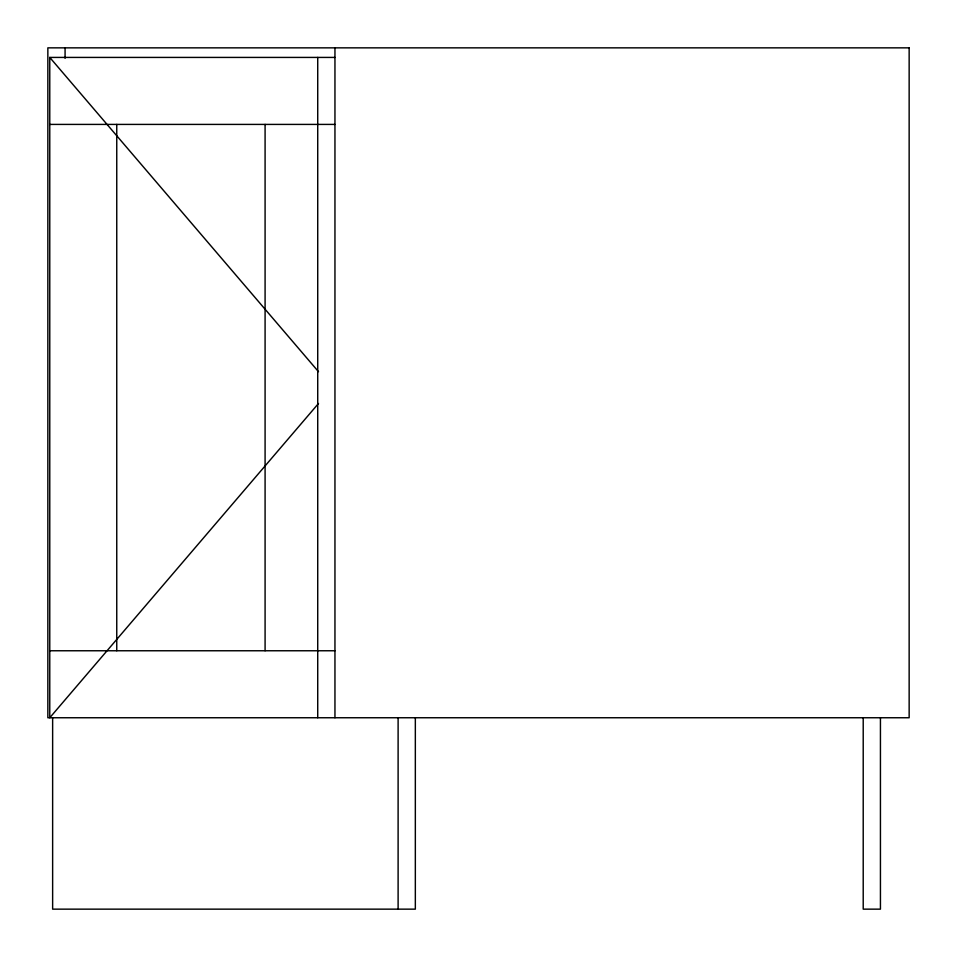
<?xml version="1.0" encoding="UTF-8"?>
<svg xmlns="http://www.w3.org/2000/svg" width="957" height="957" viewBox="0 0 957 957"><rect width="100%" height="100%" fill="white"/><g stroke="black" fill="none" stroke-linecap="round" stroke-linejoin="round"><path stroke-width="1.44" d="M318.502 403.471L49.764 717.75L49.764 57.42L334.95 57.42M49.764 124.41L334.95 124.41M49.764 650.76L334.95 650.76M49.764 57.42L318.502 371.699M880.44 717.75L880.44 909.15L863.214 909.15L863.214 717.75M415.338 717.75L415.338 909.15L52.635 909.15L52.635 717.75M398.112 717.75L398.112 909.15M334.95 47.85L334.95 717.75M317.724 57.42L317.724 717.75M265.089 124.41L265.089 650.76M116.754 124.41L116.754 650.76M65.076 47.85L65.076 58.317M909.15 47.85L47.85 47.85L47.85 717.75L909.15 717.75L909.15 47.85"/></g></svg>
